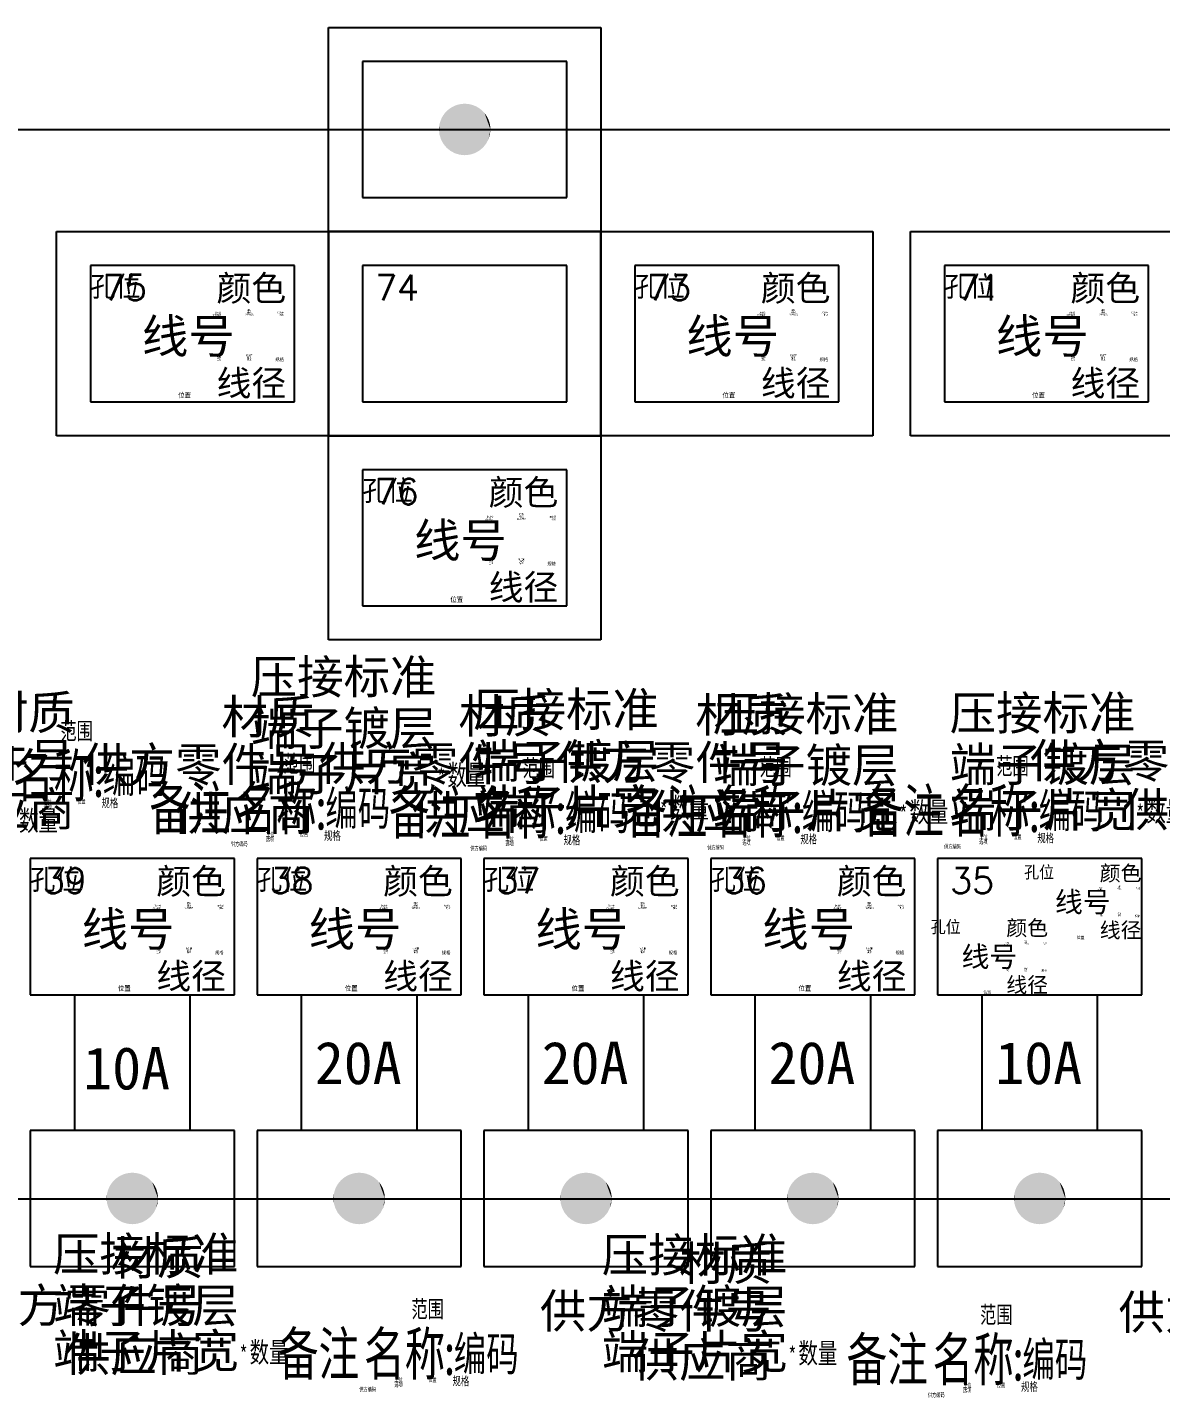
# Model space of a CAD drawing. Header units: millimetres. Extents: x -2653 to 6698, y -4403 to -42.
# Drawn here: x -2441.6 to -2375, y -569.5 to -489 of the extents above; entities that cross this region are included whole.
import ezdxf
from ezdxf.enums import TextEntityAlignment as Align

# ---------------------------------------------------------------- set-up
doc = ezdxf.new("R2010")
doc.units = ezdxf.units.MM
doc.header["$MEASUREMENT"] = 0
for name, color, linetype in [('文字', 3, 'Continuous'), ('轮廓线', 7, 'Continuous'), ('附件-供应商', 43, 'Continuous'), ('附件-名称', 53, 'Continuous'), ('附件-数量', 21, 'Continuous'), ('附件-编码', 52, 'Continuous')]:
    doc.layers.add(name, color=color, linetype=linetype)
for name, color, linetype, plot in [('附件-不打印', 2, 'Continuous', False), ('隐藏-剥皮长度', 2, 'Continuous', False), ('隐藏-加余量', 1, 'Continuous', False), ('隐藏-备注', 1, 'Continuous', False), ('隐藏-孔位', 1, 'Continuous', False), ('隐藏-对应端子', 2, 'Continuous', False), ('隐藏-规格', 1, 'Continuous', False), ('隐藏-辅助信息', 3, 'Continuous', False), ('隐藏-防水栓', 2, 'Continuous', False)]:
    doc.layers.add(name, color=color, linetype=linetype, plot=plot)
doc.styles.add('CL', font='', dxfattribs={"height": 2})
doc.styles.get("Standard").update_dxf_attribs({"font": 'txt', "bigfont": 'gbcbig.shx'})
doc.styles.add('灯泡', font='', dxfattribs={"width": 0.7})
doc.styles.get('CL').set_extended_font_data('SimSun')
doc.styles.get('灯泡').set_extended_font_data('NSimSun')

msp = doc.modelspace()

# ---------------------------------------------------------------- linework, layer by layer
at = {"lineweight": -3}
for p, q in [((-2423.868, -488.998), (-2407.868, -488.998)), ((-2423.868, -500.998), (-2423.868, -488.998)), ((-2407.868, -488.998), (-2407.868, -500.998)), ((-2409.868, -490.998), (-2421.868, -490.998)), ((-2421.868, -490.998), (-2421.868, -498.998)), ((-2409.868, -498.998), (-2409.868, -490.998)), ((-2543.887, -494.998), (-2332.777, -494.998)), ((-2421.868, -498.998), (-2409.868, -498.998)), ((-2439.868, -500.998), (-2423.868, -500.998)), ((-2439.868, -512.998), (-2439.868, -500.998)), ((-2423.868, -500.998), (-2423.868, -512.998)), ((-2423.868, -500.998), (-2407.868, -500.998)), ((-2423.868, -512.998), (-2423.868, -500.998)), ((-2407.868, -500.998), (-2423.868, -500.998)), ((-2407.868, -500.998), (-2391.868, -500.998)), ((-2407.868, -512.998), (-2407.868, -500.998)), ((-2407.868, -500.998), (-2407.868, -512.998)), ((-2391.868, -500.998), (-2391.868, -512.998)), ((-2389.664, -500.998), (-2373.664, -500.998)), ((-2389.664, -512.998), (-2389.664, -500.998)), ((-2425.868, -502.998), (-2437.868, -502.998)), ((-2437.868, -502.998), (-2437.868, -510.998)), ((-2425.868, -510.998), (-2425.868, -502.998)), ((-2409.868, -502.998), (-2421.868, -502.998)), ((-2421.868, -502.998), (-2421.868, -510.998)), ((-2409.868, -510.998), (-2409.868, -502.998)), ((-2393.868, -502.998), (-2405.868, -502.998)), ((-2405.868, -502.998), (-2405.868, -510.998)), ((-2393.868, -510.998), (-2393.868, -502.998)), ((-2375.664, -502.998), (-2387.664, -502.998)), ((-2387.664, -502.998), (-2387.664, -510.998)), ((-2375.664, -510.998), (-2375.664, -502.998)), ((-2437.868, -510.998), (-2425.868, -510.998)), ((-2421.868, -510.998), (-2409.868, -510.998)), ((-2405.868, -510.998), (-2393.868, -510.998)), ((-2387.664, -510.998), (-2375.664, -510.998)), ((-2423.868, -512.998), (-2439.868, -512.998)), ((-2407.868, -512.998), (-2423.868, -512.998)), ((-2423.868, -512.998), (-2407.868, -512.998)), ((-2423.868, -524.998), (-2423.868, -512.998)), ((-2391.868, -512.998), (-2407.868, -512.998)), ((-2407.868, -512.998), (-2407.868, -524.998)), ((-2373.664, -512.998), (-2389.664, -512.998)), ((-2409.868, -514.998), (-2421.868, -514.998)), ((-2421.868, -514.998), (-2421.868, -522.998)), ((-2409.868, -522.998), (-2409.868, -514.998)), ((-2421.868, -522.998), (-2409.868, -522.998)), ((-2407.868, -524.998), (-2423.868, -524.998)), ((-2429.409, -537.859), (-2441.409, -537.859)), ((-2441.409, -537.859), (-2441.409, -545.859)), ((-2429.409, -545.859), (-2429.409, -537.859)), ((-2416.073, -537.859), (-2428.073, -537.859)), ((-2428.073, -537.859), (-2428.073, -545.859)), ((-2416.073, -545.859), (-2416.073, -537.859)), ((-2402.738, -537.859), (-2414.738, -537.859)), ((-2414.738, -537.859), (-2414.738, -545.859)), ((-2402.738, -545.859), (-2402.738, -537.859)), ((-2389.402, -537.859), (-2401.402, -537.859)), ((-2401.402, -537.859), (-2401.402, -545.859)), ((-2389.402, -545.859), (-2389.402, -537.859)), ((-2376.066, -537.859), (-2388.066, -537.859)), ((-2388.066, -537.859), (-2388.066, -545.859)), ((-2376.066, -545.859), (-2376.066, -537.859)), ((-2441.409, -545.859), (-2429.409, -545.859)), ((-2438.796, -553.835), (-2438.796, -545.859)), ((-2438.796, -545.859), (-2432.023, -545.859)), ((-2432.023, -545.859), (-2432.023, -553.835)), ((-2428.073, -545.859), (-2416.073, -545.859)), ((-2425.46, -553.835), (-2425.46, -545.859)), ((-2425.46, -545.859), (-2418.687, -545.859)), ((-2418.687, -545.859), (-2418.687, -553.835)), ((-2414.738, -545.859), (-2402.738, -545.859)), ((-2412.124, -553.835), (-2412.124, -545.859)), ((-2412.124, -545.859), (-2405.351, -545.859)), ((-2405.351, -545.859), (-2405.351, -553.835)), ((-2401.402, -545.859), (-2389.402, -545.859)), ((-2398.788, -553.835), (-2398.788, -545.859)), ((-2398.788, -545.859), (-2392.016, -545.859)), ((-2392.016, -545.859), (-2392.016, -553.835)), ((-2388.066, -545.859), (-2376.066, -545.859)), ((-2385.452, -553.835), (-2385.452, -545.859)), ((-2385.452, -545.859), (-2378.68, -545.859)), ((-2378.68, -545.859), (-2378.68, -553.835)), ((-2429.409, -553.835), (-2441.409, -553.835)), ((-2441.409, -553.835), (-2441.409, -561.835)), ((-2432.023, -553.835), (-2438.796, -553.835)), ((-2429.409, -561.835), (-2429.409, -553.835)), ((-2416.073, -553.835), (-2428.073, -553.835)), ((-2428.073, -553.835), (-2428.073, -561.835)), ((-2418.687, -553.835), (-2425.46, -553.835)), ((-2416.073, -561.835), (-2416.073, -553.835)), ((-2402.738, -553.835), (-2414.738, -553.835)), ((-2414.738, -553.835), (-2414.738, -561.835)), ((-2405.351, -553.835), (-2412.124, -553.835)), ((-2402.738, -561.835), (-2402.738, -553.835)), ((-2389.402, -553.835), (-2401.402, -553.835)), ((-2401.402, -553.835), (-2401.402, -561.835)), ((-2392.016, -553.835), (-2398.788, -553.835)), ((-2389.402, -561.835), (-2389.402, -553.835)), ((-2376.066, -553.835), (-2388.066, -553.835)), ((-2388.066, -553.835), (-2388.066, -561.835)), ((-2378.68, -553.835), (-2385.452, -553.835)), ((-2376.066, -561.835), (-2376.066, -553.835)), ((-2501.123, -557.85), (-2328.723, -557.85)), ((-2441.409, -561.835), (-2429.409, -561.835)), ((-2428.073, -561.835), (-2416.073, -561.835)), ((-2414.738, -561.835), (-2402.738, -561.835)), ((-2401.402, -561.835), (-2389.402, -561.835)), ((-2388.066, -561.835), (-2376.066, -561.835))]:
    msp.add_line(p, q, dxfattribs=at)
for points in [[(-2416.447, -496.395), (-2416.581, -493.665), (-2416.708, -493.741)], [(-2416.163, -496.481), (-2416.447, -493.601), (-2416.447, -496.395), (-2416.581, -493.665)], [(-2416.163, -493.515), (-2416.307, -493.551), (-2416.163, -496.481), (-2416.447, -493.601)], [(-2415.868, -496.51), (-2415.868, -493.486), (-2416.163, -493.515), (-2416.016, -493.493)], [(-2415.868, -496.51), (-2416.163, -493.515), (-2416.163, -496.481)], [(-2415.868, -496.51), (-2415.573, -496.481), (-2415.868, -493.486), (-2415.868, -494.998)], [(-2414.356, -494.998), (-2415.72, -493.493), (-2415.868, -494.998), (-2415.868, -493.486)], [(-2414.356, -494.998), (-2415.429, -493.551), (-2415.72, -493.493), (-2415.573, -493.515)], [(-2414.356, -494.998), (-2415.155, -493.665), (-2415.429, -493.551), (-2415.29, -493.601)], [(-2414.356, -494.998), (-2414.909, -493.829), (-2415.155, -493.665), (-2415.028, -493.741)], [(-2417.265, -495.577), (-2417.125, -495.838), (-2417.315, -494.559), (-2417.265, -494.419)], [(-2417.125, -495.838), (-2417.202, -494.285), (-2417.265, -494.419)], [(-2416.937, -496.067), (-2417.125, -494.158), (-2417.125, -495.838), (-2417.202, -494.285)], [(-2416.937, -493.929), (-2417.037, -494.039), (-2416.937, -496.067), (-2417.125, -494.158)], [(-2416.708, -496.255), (-2416.827, -493.829), (-2416.937, -496.067), (-2416.937, -493.929)], [(-2416.708, -496.255), (-2416.447, -496.395), (-2416.827, -493.829), (-2416.708, -493.741)], [(-2414.356, -494.998), (-2414.699, -494.039), (-2414.909, -493.829), (-2414.799, -493.929)], [(-2414.356, -494.998), (-2414.534, -494.285), (-2414.699, -494.039), (-2414.611, -494.158)], [(-2414.356, -494.998), (-2414.421, -494.559), (-2414.534, -494.285), (-2414.471, -494.419)], [(-2417.373, -494.85), (-2417.38, -494.998), (-2417.351, -494.703), (-2417.351, -495.293)], [(-2417.265, -495.577), (-2417.315, -494.559), (-2417.351, -495.293), (-2417.351, -494.703)], [(-2414.356, -494.998), (-2415.868, -494.998), (-2415.29, -496.395), (-2415.573, -496.481)], [(-2414.356, -494.998), (-2415.29, -496.395), (-2414.799, -496.067), (-2415.028, -496.255)], [(-2414.356, -494.998), (-2414.799, -496.067), (-2414.471, -495.577), (-2414.611, -495.838)], [(-2414.356, -494.998), (-2414.471, -495.577), (-2414.385, -495.293)], [(-2414.356, -494.998), (-2414.363, -494.85), (-2414.421, -494.559), (-2414.385, -494.703)], [(-2435.988, -559.232), (-2436.122, -556.502), (-2436.249, -556.578)], [(-2435.704, -559.318), (-2435.988, -556.438), (-2435.988, -559.232), (-2436.122, -556.502)], [(-2435.704, -556.352), (-2435.848, -556.388), (-2435.704, -559.318), (-2435.988, -556.438)], [(-2435.409, -559.347), (-2435.409, -556.323), (-2435.704, -556.352), (-2435.557, -556.33)], [(-2435.409, -559.347), (-2435.704, -556.352), (-2435.704, -559.318)], [(-2435.409, -559.347), (-2435.114, -559.318), (-2435.409, -556.323), (-2435.409, -557.835)], [(-2433.897, -557.835), (-2435.261, -556.33), (-2435.409, -557.835), (-2435.409, -556.323)], [(-2433.897, -557.835), (-2434.97, -556.388), (-2435.261, -556.33), (-2435.114, -556.352)], [(-2433.897, -557.835), (-2434.696, -556.502), (-2434.97, -556.388), (-2434.831, -556.438)], [(-2433.897, -557.835), (-2434.45, -556.666), (-2434.696, -556.502), (-2434.569, -556.578)], [(-2422.652, -559.232), (-2422.786, -556.502), (-2422.913, -556.578)], [(-2422.368, -559.318), (-2422.652, -556.438), (-2422.652, -559.232), (-2422.786, -556.502)], [(-2422.368, -556.352), (-2422.512, -556.388), (-2422.368, -559.318), (-2422.652, -556.438)], [(-2422.073, -559.347), (-2422.073, -556.323), (-2422.368, -556.352), (-2422.222, -556.33)], [(-2422.073, -559.347), (-2422.368, -556.352), (-2422.368, -559.318)], [(-2422.073, -559.347), (-2421.778, -559.318), (-2422.073, -556.323), (-2422.073, -557.835)], [(-2420.561, -557.835), (-2421.925, -556.33), (-2422.073, -557.835), (-2422.073, -556.323)], [(-2420.561, -557.835), (-2421.634, -556.388), (-2421.925, -556.33), (-2421.778, -556.352)], [(-2420.561, -557.835), (-2421.361, -556.502), (-2421.634, -556.388), (-2421.495, -556.438)], [(-2420.561, -557.835), (-2421.114, -556.666), (-2421.361, -556.502), (-2421.233, -556.578)], [(-2409.316, -559.232), (-2409.45, -556.502), (-2409.578, -556.578)], [(-2409.033, -559.318), (-2409.316, -556.438), (-2409.316, -559.232), (-2409.45, -556.502)], [(-2409.033, -556.352), (-2409.176, -556.388), (-2409.033, -559.318), (-2409.316, -556.438)], [(-2408.738, -559.347), (-2408.738, -556.323), (-2409.033, -556.352), (-2408.886, -556.33)], [(-2408.738, -559.347), (-2409.033, -556.352), (-2409.033, -559.318)], [(-2408.738, -559.347), (-2408.442, -559.318), (-2408.738, -556.323), (-2408.738, -557.835)], [(-2407.225, -557.835), (-2408.589, -556.33), (-2408.738, -557.835), (-2408.738, -556.323)], [(-2407.225, -557.835), (-2408.299, -556.388), (-2408.589, -556.33), (-2408.442, -556.352)], [(-2407.225, -557.835), (-2408.025, -556.502), (-2408.299, -556.388), (-2408.159, -556.438)], [(-2407.225, -557.835), (-2407.778, -556.666), (-2408.025, -556.502), (-2407.897, -556.578)], [(-2395.981, -559.232), (-2396.115, -556.502), (-2396.242, -556.578)], [(-2395.697, -559.318), (-2395.981, -556.438), (-2395.981, -559.232), (-2396.115, -556.502)], [(-2395.697, -556.352), (-2395.841, -556.388), (-2395.697, -559.318), (-2395.981, -556.438)], [(-2395.402, -559.347), (-2395.402, -556.323), (-2395.697, -556.352), (-2395.55, -556.33)], [(-2395.402, -559.347), (-2395.697, -556.352), (-2395.697, -559.318)], [(-2395.402, -559.347), (-2395.107, -559.318), (-2395.402, -556.323), (-2395.402, -557.835)], [(-2393.889, -557.835), (-2395.254, -556.33), (-2395.402, -557.835), (-2395.402, -556.323)], [(-2393.889, -557.835), (-2394.963, -556.388), (-2395.254, -556.33), (-2395.107, -556.352)], [(-2393.889, -557.835), (-2394.689, -556.502), (-2394.963, -556.388), (-2394.823, -556.438)], [(-2393.889, -557.835), (-2394.443, -556.666), (-2394.689, -556.502), (-2394.562, -556.578)], [(-2382.645, -559.232), (-2382.779, -556.502), (-2382.906, -556.578)], [(-2382.361, -559.318), (-2382.645, -556.438), (-2382.645, -559.232), (-2382.779, -556.502)], [(-2382.361, -556.352), (-2382.505, -556.388), (-2382.361, -559.318), (-2382.645, -556.438)], [(-2382.066, -559.347), (-2382.066, -556.323), (-2382.361, -556.352), (-2382.214, -556.33)], [(-2382.066, -559.347), (-2382.361, -556.352), (-2382.361, -559.318)], [(-2382.066, -559.347), (-2381.771, -559.318), (-2382.066, -556.323), (-2382.066, -557.835)], [(-2380.554, -557.835), (-2381.918, -556.33), (-2382.066, -557.835), (-2382.066, -556.323)], [(-2380.554, -557.835), (-2381.627, -556.388), (-2381.918, -556.33), (-2381.771, -556.352)], [(-2380.554, -557.835), (-2381.353, -556.502), (-2381.627, -556.388), (-2381.487, -556.438)], [(-2380.554, -557.835), (-2381.107, -556.666), (-2381.353, -556.502), (-2381.226, -556.578)], [(-2436.806, -558.414), (-2436.666, -558.675), (-2436.856, -557.396), (-2436.806, -557.256)], [(-2436.666, -558.675), (-2436.743, -557.122), (-2436.806, -557.256)], [(-2436.478, -558.904), (-2436.666, -556.995), (-2436.666, -558.675), (-2436.743, -557.122)], [(-2436.478, -556.766), (-2436.578, -556.876), (-2436.478, -558.904), (-2436.666, -556.995)], [(-2436.249, -559.092), (-2436.368, -556.666), (-2436.478, -558.904), (-2436.478, -556.766)], [(-2436.249, -559.092), (-2435.988, -559.232), (-2436.368, -556.666), (-2436.249, -556.578)], [(-2433.897, -557.835), (-2434.24, -556.876), (-2434.45, -556.666), (-2434.34, -556.766)], [(-2433.897, -557.835), (-2434.075, -557.122), (-2434.24, -556.876), (-2434.152, -556.995)], [(-2433.897, -557.835), (-2433.962, -557.396), (-2434.075, -557.122), (-2434.012, -557.256)], [(-2423.47, -558.414), (-2423.331, -558.675), (-2423.521, -557.396), (-2423.47, -557.256)], [(-2423.331, -558.675), (-2423.407, -557.122), (-2423.47, -557.256)], [(-2423.143, -558.904), (-2423.331, -556.995), (-2423.331, -558.675), (-2423.407, -557.122)], [(-2423.143, -556.766), (-2423.242, -556.876), (-2423.143, -558.904), (-2423.331, -556.995)], [(-2422.913, -559.092), (-2423.033, -556.666), (-2423.143, -558.904), (-2423.143, -556.766)], [(-2422.913, -559.092), (-2422.652, -559.232), (-2423.033, -556.666), (-2422.913, -556.578)], [(-2420.561, -557.835), (-2420.905, -556.876), (-2421.114, -556.666), (-2421.004, -556.766)], [(-2420.561, -557.835), (-2420.74, -557.122), (-2420.905, -556.876), (-2420.816, -556.995)], [(-2420.561, -557.835), (-2420.626, -557.396), (-2420.74, -557.122), (-2420.676, -557.256)], [(-2410.134, -558.414), (-2409.995, -558.675), (-2410.185, -557.396), (-2410.134, -557.256)], [(-2409.995, -558.675), (-2410.071, -557.122), (-2410.134, -557.256)], [(-2409.807, -558.904), (-2409.995, -556.995), (-2409.995, -558.675), (-2410.071, -557.122)], [(-2409.807, -556.766), (-2409.906, -556.876), (-2409.807, -558.904), (-2409.995, -556.995)], [(-2409.578, -559.092), (-2409.697, -556.666), (-2409.807, -558.904), (-2409.807, -556.766)], [(-2409.578, -559.092), (-2409.316, -559.232), (-2409.697, -556.666), (-2409.578, -556.578)], [(-2407.225, -557.835), (-2407.569, -556.876), (-2407.778, -556.666), (-2407.668, -556.766)], [(-2407.225, -557.835), (-2407.404, -557.122), (-2407.569, -556.876), (-2407.48, -556.995)], [(-2407.225, -557.835), (-2407.291, -557.396), (-2407.404, -557.122), (-2407.341, -557.256)], [(-2396.799, -558.414), (-2396.659, -558.675), (-2396.849, -557.396), (-2396.799, -557.256)], [(-2396.659, -558.675), (-2396.735, -557.122), (-2396.799, -557.256)], [(-2396.471, -558.904), (-2396.659, -556.995), (-2396.659, -558.675), (-2396.735, -557.122)], [(-2396.471, -556.766), (-2396.571, -556.876), (-2396.471, -558.904), (-2396.659, -556.995)], [(-2396.242, -559.092), (-2396.361, -556.666), (-2396.471, -558.904), (-2396.471, -556.766)], [(-2396.242, -559.092), (-2395.981, -559.232), (-2396.361, -556.666), (-2396.242, -556.578)], [(-2393.889, -557.835), (-2394.233, -556.876), (-2394.443, -556.666), (-2394.332, -556.766)], [(-2393.889, -557.835), (-2394.068, -557.122), (-2394.233, -556.876), (-2394.144, -556.995)], [(-2393.889, -557.835), (-2393.955, -557.396), (-2394.068, -557.122), (-2394.005, -557.256)], [(-2383.463, -558.414), (-2383.323, -558.675), (-2383.513, -557.396), (-2383.463, -557.256)], [(-2383.323, -558.675), (-2383.4, -557.122), (-2383.463, -557.256)], [(-2383.135, -558.904), (-2383.323, -556.995), (-2383.323, -558.675), (-2383.4, -557.122)], [(-2383.135, -556.766), (-2383.235, -556.876), (-2383.135, -558.904), (-2383.323, -556.995)], [(-2382.906, -559.092), (-2383.025, -556.666), (-2383.135, -558.904), (-2383.135, -556.766)], [(-2382.906, -559.092), (-2382.645, -559.232), (-2383.025, -556.666), (-2382.906, -556.578)], [(-2380.554, -557.835), (-2380.897, -556.876), (-2381.107, -556.666), (-2380.997, -556.766)], [(-2380.554, -557.835), (-2380.732, -557.122), (-2380.897, -556.876), (-2380.809, -556.995)], [(-2380.554, -557.835), (-2380.619, -557.396), (-2380.732, -557.122), (-2380.669, -557.256)], [(-2436.914, -557.687), (-2436.921, -557.835), (-2436.892, -557.54), (-2436.892, -558.13)], [(-2436.806, -558.414), (-2436.856, -557.396), (-2436.892, -558.13), (-2436.892, -557.54)], [(-2433.897, -557.835), (-2435.409, -557.835), (-2434.831, -559.232), (-2435.114, -559.318)], [(-2433.897, -557.835), (-2434.831, -559.232), (-2434.34, -558.904), (-2434.569, -559.092)], [(-2433.897, -557.835), (-2434.34, -558.904), (-2434.012, -558.414), (-2434.152, -558.675)], [(-2433.897, -557.835), (-2434.012, -558.414), (-2433.926, -558.13)], [(-2433.897, -557.835), (-2433.904, -557.687), (-2433.962, -557.396), (-2433.926, -557.54)], [(-2423.578, -557.687), (-2423.586, -557.835), (-2423.556, -557.54), (-2423.556, -558.13)], [(-2423.47, -558.414), (-2423.521, -557.396), (-2423.556, -558.13), (-2423.556, -557.54)], [(-2420.561, -557.835), (-2422.073, -557.835), (-2421.495, -559.232), (-2421.778, -559.318)], [(-2420.561, -557.835), (-2421.495, -559.232), (-2421.004, -558.904), (-2421.233, -559.092)], [(-2420.561, -557.835), (-2421.004, -558.904), (-2420.676, -558.414), (-2420.816, -558.675)], [(-2420.561, -557.835), (-2420.676, -558.414), (-2420.59, -558.13)], [(-2420.561, -557.835), (-2420.568, -557.687), (-2420.626, -557.396), (-2420.59, -557.54)], [(-2410.242, -557.687), (-2410.25, -557.835), (-2410.221, -557.54), (-2410.221, -558.13)], [(-2410.134, -558.414), (-2410.185, -557.396), (-2410.221, -558.13), (-2410.221, -557.54)], [(-2407.225, -557.835), (-2408.738, -557.835), (-2408.159, -559.232), (-2408.442, -559.318)], [(-2407.225, -557.835), (-2408.159, -559.232), (-2407.668, -558.904), (-2407.897, -559.092)], [(-2407.225, -557.835), (-2407.668, -558.904), (-2407.341, -558.414), (-2407.48, -558.675)], [(-2407.225, -557.835), (-2407.341, -558.414), (-2407.254, -558.13)], [(-2407.225, -557.835), (-2407.233, -557.687), (-2407.291, -557.396), (-2407.254, -557.54)], [(-2396.907, -557.687), (-2396.914, -557.835), (-2396.885, -557.54), (-2396.885, -558.13)], [(-2396.799, -558.414), (-2396.849, -557.396), (-2396.885, -558.13), (-2396.885, -557.54)], [(-2393.889, -557.835), (-2395.402, -557.835), (-2394.823, -559.232), (-2395.107, -559.318)], [(-2393.889, -557.835), (-2394.823, -559.232), (-2394.332, -558.904), (-2394.562, -559.092)], [(-2393.889, -557.835), (-2394.332, -558.904), (-2394.005, -558.414), (-2394.144, -558.675)], [(-2393.889, -557.835), (-2394.005, -558.414), (-2393.919, -558.13)], [(-2393.889, -557.835), (-2393.897, -557.687), (-2393.955, -557.396), (-2393.919, -557.54)], [(-2383.571, -557.687), (-2383.578, -557.835), (-2383.549, -557.54), (-2383.549, -558.13)], [(-2383.463, -558.414), (-2383.513, -557.396), (-2383.549, -558.13), (-2383.549, -557.54)], [(-2380.554, -557.835), (-2382.066, -557.835), (-2381.487, -559.232), (-2381.771, -559.318)], [(-2380.554, -557.835), (-2381.487, -559.232), (-2380.997, -558.904), (-2381.226, -559.092)], [(-2380.554, -557.835), (-2380.997, -558.904), (-2380.669, -558.414), (-2380.809, -558.675)], [(-2380.554, -557.835), (-2380.669, -558.414), (-2380.583, -558.13)], [(-2380.554, -557.835), (-2380.561, -557.687), (-2380.619, -557.396), (-2380.583, -557.54)]]:
    msp.add_solid(points, dxfattribs=at)

# ---------------------------------------------------------------- texts
at = {"lineweight": 0}
for s, p in [('75', (-2437.135, -505.043)), ('74', (-2421.135, -505.043)), ('73', (-2405.135, -505.043)), ('71', (-2386.931, -505.043)), ('76', (-2421.135, -517.043)), ('39', (-2440.668, -539.904)), ('38', (-2427.332, -539.904)), ('37', (-2413.997, -539.904)), ('36', (-2400.661, -539.904)), ('35', (-2387.325, -539.904))]:
    msp.add_text(s, height=1.5, dxfattribs=at).set_placement(p)
at = {"style": '灯泡'}
for s, p in [('10A', (-2438.294, -551.428)), ('20A', (-2424.679, -551.115)), ('20A', (-2411.343, -551.115)), ('20A', (-2398.007, -551.115)), ('10A', (-2384.671, -551.115))]:
    msp.add_text(s, height=2.5, dxfattribs=at).set_placement(p)
at = {"layer": '文字', "style": '灯泡', "width": 0.7}
for p in [(-2437.399, -532.98), (-2424.316, -534.901), (-2410.236, -535.157), (-2396.309, -535.106), (-2382.381, -535.046), (-2416.763, -566.96), (-2383.335, -567.29)]:
    msp.add_text(':', height=2.5, dxfattribs=at).set_placement(p, align=Align.MIDDLE_CENTER)
at = {"layer": '文字', "color": 3, "style": 'CL', "flags": 1}
for tag, p in [('压接标准', (-2417.535, -527.169)), ('材质', (-2438.791, -529.265)), ('材质', (-2424.711, -529.52)), ('材质', (-2410.784, -529.469)), ('压接标准', (-2404.452, -529.09)), ('材质', (-2396.856, -529.409)), ('压接标准', (-2390.372, -529.346)), ('压接标准', (-2376.444, -529.295)), ('端子镀层', (-2417.535, -530.191)), ('供方零件号', (-2438.791, -532.062)), ('供方零件号', (-2424.711, -532.317)), ('端子片宽', (-2417.535, -532.863)), ('供方零件号', (-2410.784, -532.266)), ('端子镀层', (-2404.452, -532.112)), ('供方零件号', (-2396.856, -532.207)), ('端子镀层', (-2390.372, -532.368)), ('端子镀层', (-2376.444, -532.317)), ('供方零件号', (-2368.998, -532.102)), ('端子片宽', (-2404.452, -534.784)), ('端子片宽', (-2390.372, -535.04)), ('端子片宽', (-2376.444, -534.989)), ('压接标准', (-2429.16, -561.097)), ('材质', (-2431.238, -561.324)), ('压接标准', (-2396.899, -561.15)), ('材质', (-2397.81, -561.653)), ('供方零件号', (-2431.238, -564.121)), ('端子镀层', (-2429.16, -564.118)), ('端子镀层', (-2396.899, -564.171)), ('供方零件号', (-2397.81, -564.45)), ('供方零件号', (-2363.793, -564.523)), ('端子片宽', (-2429.16, -566.79)), ('端子片宽', (-2396.899, -566.843))]:
    msp.add_attdef(tag, text='', height=2, dxfattribs=at).set_placement(p, align=Align.MIDDLE_RIGHT)
at = {"layer": '轮廓线', "color": 7, "style": 'CL', "flags": 4}
for tag, text, height, p in [('颜色', 'NC', 1.5, (-2426.365, -504.325)), ('颜色', 'NC', 1.5, (-2394.365, -504.325)), ('颜色', 'NC', 1.5, (-2376.16, -504.325)), ('线径', '0.5', 1.5, (-2426.365, -509.904)), ('线径', '0.5', 1.5, (-2394.365, -509.904)), ('线径', '0.5', 1.5, (-2376.16, -509.904)), ('颜色', 'NC', 1.5, (-2410.365, -516.325)), ('线径', '0.5', 1.5, (-2410.365, -521.904)), ('颜色', 'NC', 1.5, (-2429.906, -539.186)), ('颜色', 'NC', 1.5, (-2416.57, -539.186)), ('颜色', 'NC', 1.5, (-2403.234, -539.186)), ('颜色', 'NC', 1.5, (-2389.898, -539.186)), ('颜色', 'NC', 0.9, (-2376.08, -538.713)), ('颜色', 'NC', 0.9, (-2381.572, -541.93)), ('线径', '0.5', 0.9, (-2376.08, -542.061)), ('线径', '0.5', 1.5, (-2429.906, -544.765)), ('线径', '0.5', 1.5, (-2416.57, -544.765)), ('线径', '0.5', 1.5, (-2403.234, -544.765)), ('线径', '0.5', 1.5, (-2389.898, -544.765)), ('线径', '0.5', 0.9, (-2381.572, -545.277))]:
    msp.add_attdef(tag, text=text, height=height, dxfattribs=at).set_placement(p, align=Align.MIDDLE_RIGHT)
for height, p in [(2, (-2432.117, -507.145)), (2, (-2400.117, -507.145)), (2, (-2381.912, -507.145)), (2, (-2416.117, -519.145)), (1.2, (-2379.531, -540.405)), (2, (-2435.658, -542.006)), (2, (-2422.322, -542.006)), (2, (-2408.986, -542.006)), (2, (-2395.65, -542.006)), (1.2, (-2385.023, -543.622))]:
    msp.add_attdef('线号', text='300', height=height, dxfattribs=at).set_placement(p, align=Align.MIDDLE_CENTER)
at = {"layer": '附件-不打印', "color": 3, "style": 'CL', "width": 0.7}
for tag, height, flags, p in [('范围', 1, 1, (-2438.684, -530.355)), ('范围', 1, 1, (-2425.601, -532.277)), ('范围', 1, 1, (-2411.521, -532.532)), ('范围', 1, 1, (-2397.594, -532.481)), ('范围', 1, 1, (-2383.666, -532.421)), ('工位', 0.25, 5, (-2440.391, -534.511)), ('位置', 0.25, 9, (-2438.403, -534.512)), ('工位', 0.25, 5, (-2427.308, -536.432)), ('位置', 0.25, 9, (-2425.32, -536.433)), ('供方编码', 0.25, 5, (-2429.128, -536.997)), ('供方编码', 0.25, 5, (-2415.047, -537.253)), ('工位', 0.25, 5, (-2413.227, -536.688)), ('位置', 0.25, 9, (-2411.239, -536.689)), ('供方编码', 0.25, 5, (-2401.12, -537.202)), ('工位', 0.25, 5, (-2399.3, -536.637)), ('位置', 0.25, 9, (-2397.312, -536.638)), ('供方编码', 0.25, 5, (-2387.192, -537.142)), ('工位', 0.25, 5, (-2385.373, -536.577)), ('位置', 0.25, 9, (-2383.384, -536.578)), ('范围', 1, 1, (-2418.048, -564.336)), ('范围', 1, 1, (-2384.62, -564.665)), ('工位', 0.25, 5, (-2419.755, -568.491)), ('位置', 0.25, 9, (-2417.767, -568.492)), ('供方编码', 0.25, 5, (-2421.574, -569.056)), ('供方编码', 0.25, 5, (-2388.146, -569.386)), ('工位', 0.25, 5, (-2386.327, -568.821)), ('位置', 0.25, 9, (-2384.339, -568.822))]:
    msp.add_attdef(tag, text='', height=height, dxfattribs=dict(at, flags=flags)).set_placement(p, align=Align.MIDDLE_CENTER)
at = {"layer": '附件-不打印', "color": 1, "style": 'CL', "width": 0.7, "flags": 8}
for p in [(-2429.627, -536.152), (-2415.546, -536.408), (-2401.619, -536.357), (-2387.691, -536.297), (-2422.073, -568.211), (-2388.646, -568.541)]:
    msp.add_attdef('备注', text='', height=2.5, dxfattribs=at).set_placement(p, align=Align.RIGHT)
at = {"layer": '附件-不打印', "color": 1, "style": 'CL', "width": 0.7, "flags": 13}
for p in [(-2440.64, -534.924), (-2427.557, -536.845), (-2413.477, -537.101), (-2399.55, -537.05), (-2385.622, -536.99), (-2420.004, -568.904), (-2386.576, -569.234)]:
    msp.add_attdef('选项', p, 'ALL', height=0.25, dxfattribs=at)
at = {"layer": '附件-不打印', "color": 3, "style": 'CL', "width": 0.7, "flags": 9}
for p in [(-2437.221, -534.837), (-2424.138, -536.759), (-2396.13, -536.963), (-2382.202, -536.903), (-2410.057, -537.014), (-2416.585, -568.818), (-2383.157, -569.147)]:
    msp.add_attdef('规格', p, '——', height=0.5, dxfattribs=at)
at = {"layer": '附件-供应商', "color": 3, "style": 'CL', "flags": 1}
for p in [(-2438.791, -534.939), (-2424.711, -535.194), (-2410.784, -535.143), (-2396.856, -535.084), (-2368.998, -534.979), (-2431.238, -566.998), (-2397.81, -567.327)]:
    msp.add_attdef('供应商', text='', height=2, dxfattribs=at).set_placement(p, align=Align.MIDDLE_RIGHT)
at = {"layer": '附件-名称', "color": 3, "style": 'CL', "width": 0.7, "flags": 8}
for p in [(-2437.649, -532.98), (-2424.566, -534.901), (-2410.486, -535.157), (-2396.559, -535.106), (-2382.631, -535.046), (-2417.013, -566.96), (-2383.585, -567.29)]:
    msp.add_attdef('名称', text='端子', height=2.5, dxfattribs=at).set_placement(p, align=Align.MIDDLE_RIGHT)
at = {"layer": '附件-数量', "color": 2, "style": 'CL', "width": 0.7, "flags": 13}
for p in [(-2416.89, -532.944), (-2403.807, -534.866), (-2389.726, -535.121), (-2375.799, -535.07), (-2442.07, -535.625), (-2428.515, -566.872), (-2396.253, -566.925)]:
    msp.add_attdef('数量', text='1', height=1.2, dxfattribs=at).set_placement(p, align=Align.MIDDLE_LEFT)
at = {"layer": '附件-数量', "color": 2, "style": 'CL', "width": 0.7, "flags": 7}
for p in [(-2417.243, -533.07), (-2404.16, -534.992), (-2390.079, -535.248), (-2376.152, -535.196), (-2428.868, -566.998), (-2396.606, -567.051)]:
    msp.add_attdef('*', text='*', height=1, dxfattribs=at).set_placement(p, align=Align.MIDDLE_CENTER)
at = {"layer": '附件-编码', "color": 2, "style": 'CL', "width": 0.7}
for p in [(-2437.149, -532.98), (-2424.066, -534.901), (-2409.986, -535.157), (-2396.059, -535.106), (-2382.131, -535.046), (-2416.513, -566.96), (-2383.085, -567.29)]:
    msp.add_attdef('编码', text='', height=2, dxfattribs=at).set_placement(p, align=Align.MIDDLE_LEFT)
at = {"layer": '隐藏-剥皮长度', "color": 2, "style": 'CL', "width": 0.9, "flags": 4}
for height, p in [(0.1, (-2426.502, -505.907)), (0.1, (-2394.502, -505.907)), (0.1, (-2376.297, -505.907)), (0.1, (-2410.502, -517.907)), (0.06, (-2376.162, -539.662)), (0.1, (-2430.043, -540.768)), (0.1, (-2416.707, -540.768)), (0.1, (-2403.371, -540.768)), (0.1, (-2390.035, -540.768)), (0.06, (-2381.654, -542.879))]:
    msp.add_attdef('剥皮', text='', height=height, dxfattribs=at).set_placement(p, align=Align.MIDDLE_RIGHT)
at = {"layer": '隐藏-加余量', "color": 1, "style": 'CL', "width": 0.9, "flags": 4}
for height, p in [(0.1, (-2426.502, -505.767)), (0.1, (-2394.502, -505.767)), (0.1, (-2376.297, -505.767)), (0.1, (-2410.502, -517.767)), (0.06, (-2376.162, -539.578)), (0.1, (-2430.043, -540.628)), (0.1, (-2416.707, -540.628)), (0.1, (-2403.371, -540.628)), (0.1, (-2390.035, -540.628)), (0.06, (-2381.654, -542.795))]:
    msp.add_attdef('加余量', text='', height=height, dxfattribs=at).set_placement(p, align=Align.MIDDLE_RIGHT)
at = {"layer": '隐藏-备注', "color": 1, "style": 'CL', "width": 0.9, "flags": 5}
for height, p in [(0.1, (-2428.54, -508.509)), (0.1, (-2396.54, -508.509)), (0.1, (-2378.335, -508.509)), (0.1, (-2412.54, -520.509)), (0.06, (-2377.385, -541.223)), (0.1, (-2432.081, -543.37)), (0.1, (-2418.745, -543.37)), (0.1, (-2405.409, -543.37)), (0.1, (-2392.073, -543.37)), (0.06, (-2382.877, -544.44))]:
    msp.add_attdef('备注', text='', height=height, dxfattribs=at).set_placement(p, align=Align.MIDDLE_CENTER)
at = {"layer": '隐藏-孔位', "color": 6, "style": 'CL', "width": 0.9, "flags": 4}
for height, p in [(1.2, (-2437.868, -504.222)), (1.2, (-2405.868, -504.222)), (1.2, (-2387.664, -504.222)), (1.2, (-2421.868, -516.222)), (1.2, (-2441.409, -539.083)), (1.2, (-2428.073, -539.083)), (1.2, (-2414.738, -539.083)), (1.2, (-2401.402, -539.083)), (0.72, (-2382.982, -538.651)), (0.72, (-2388.474, -541.868))]:
    msp.add_attdef('孔位', text='', height=height, dxfattribs=at).set_placement(p, align=Align.MIDDLE_LEFT)
at = {"layer": '隐藏-对应端子', "color": 2, "style": 'CL', "width": 0.9, "flags": 4}
for height, p in [(0.1, (-2430.188, -505.92)), (0.1, (-2398.188, -505.92)), (0.1, (-2379.984, -505.92)), (0.1, (-2414.188, -517.92)), (0.06, (-2378.374, -539.67)), (0.1, (-2433.729, -540.781)), (0.1, (-2420.393, -540.781)), (0.1, (-2407.058, -540.781)), (0.1, (-2393.722, -540.781)), (0.06, (-2383.866, -542.887))]:
    msp.add_attdef('对应簧片', text='', height=height, dxfattribs=at).set_placement(p, align=Align.MIDDLE_RIGHT)
at = {"layer": '隐藏-规格', "color": 1, "style": 'CL', "width": 0.9, "flags": 5}
for height, p in [(0.2, (-2426.502, -508.52)), (0.2, (-2394.502, -508.52)), (0.2, (-2376.297, -508.52)), (0.2, (-2410.502, -520.52)), (0.12, (-2376.162, -541.23)), (0.2, (-2430.043, -543.381)), (0.2, (-2416.707, -543.381)), (0.2, (-2403.371, -543.381)), (0.2, (-2390.035, -543.381)), (0.12, (-2381.654, -544.447))]:
    msp.add_attdef('规格', text='', height=height, dxfattribs=at).set_placement(p, align=Align.MIDDLE_RIGHT)
at = {"layer": '隐藏-辅助信息', "color": 2, "style": 'CL', "width": 0.9, "flags": 5}
for tag, text, height, p in [('辅助', '辅助件', 0.1, (-2428.54, -505.618)), ('辅助', '辅助件', 0.1, (-2396.54, -505.618)), ('辅助', '辅助件', 0.1, (-2378.335, -505.618)), ('标识管', '', 0.1, (-2428.54, -508.266)), ('标识管', '', 0.1, (-2396.54, -508.266)), ('标识管', '', 0.1, (-2378.335, -508.266)), ('辅助', '辅助件', 0.1, (-2412.54, -517.618)), ('标识管', '', 0.1, (-2412.54, -520.266)), ('辅助', '辅助件', 0.06, (-2377.385, -539.489)), ('辅助', '辅助件', 0.1, (-2432.081, -540.479)), ('辅助', '辅助件', 0.1, (-2418.745, -540.479)), ('辅助', '辅助件', 0.1, (-2405.409, -540.479)), ('辅助', '辅助件', 0.1, (-2392.073, -540.479)), ('标识管', '', 0.06, (-2377.385, -541.078)), ('辅助', '辅助件', 0.06, (-2382.877, -542.705)), ('标识管', '', 0.1, (-2432.081, -543.127)), ('标识管', '', 0.1, (-2418.745, -543.127)), ('标识管', '', 0.1, (-2405.409, -543.127)), ('标识管', '', 0.1, (-2392.073, -543.127)), ('标识管', '', 0.06, (-2382.877, -544.295))]:
    msp.add_attdef(tag, text=text, height=height, dxfattribs=at).set_placement(p, align=Align.MIDDLE_CENTER)
at = {"layer": '隐藏-辅助信息', "color": 3, "style": 'CL', "width": 0.9, "flags": 5}
for tag, height, p in [('编码', 0.1, (-2428.54, -505.758)), ('编码', 0.1, (-2396.54, -505.758)), ('编码', 0.1, (-2378.335, -505.758)), ('供方编码', 0.1, (-2428.54, -505.892)), ('供方编码', 0.1, (-2396.54, -505.892)), ('供方编码', 0.1, (-2378.335, -505.892)), ('供方编码', 0.1, (-2412.54, -517.892)), ('编码', 0.1, (-2412.54, -517.758)), ('供方编码', 0.06, (-2377.385, -539.653)), ('编码', 0.06, (-2377.385, -539.573)), ('供方编码', 0.1, (-2432.081, -540.753)), ('编码', 0.1, (-2432.081, -540.619)), ('供方编码', 0.1, (-2418.745, -540.753)), ('编码', 0.1, (-2418.745, -540.619)), ('供方编码', 0.1, (-2405.409, -540.753)), ('编码', 0.1, (-2405.409, -540.619)), ('供方编码', 0.1, (-2392.073, -540.753)), ('编码', 0.1, (-2392.073, -540.619)), ('供方编码', 0.06, (-2382.877, -542.87)), ('编码', 0.06, (-2382.877, -542.79))]:
    msp.add_attdef(tag, text='', height=height, dxfattribs=at).set_placement(p, align=Align.MIDDLE_CENTER)
for tag, text, height, p in [('线种', 'FLRY', 0.1, (-2430.188, -508.39)), ('工位', '', 0.1, (-2430.188, -508.509)), ('线种', 'FLRY', 0.1, (-2398.188, -508.39)), ('工位', '', 0.1, (-2398.188, -508.509)), ('线种', 'FLRY', 0.1, (-2379.984, -508.39)), ('工位', '', 0.1, (-2379.984, -508.509)), ('线种', 'FLRY', 0.1, (-2414.188, -520.39)), ('工位', '', 0.1, (-2414.188, -520.509)), ('线种', 'FLRY', 0.06, (-2378.374, -541.152)), ('工位', '', 0.06, (-2378.374, -541.223)), ('线种', 'FLRY', 0.1, (-2433.729, -543.251)), ('工位', '', 0.1, (-2433.729, -543.37)), ('线种', 'FLRY', 0.1, (-2420.393, -543.251)), ('工位', '', 0.1, (-2420.393, -543.37)), ('线种', 'FLRY', 0.1, (-2407.058, -543.251)), ('工位', '', 0.1, (-2407.058, -543.37)), ('线种', 'FLRY', 0.1, (-2393.722, -543.251)), ('工位', '', 0.1, (-2393.722, -543.37)), ('线种', 'FLRY', 0.06, (-2383.866, -544.369)), ('工位', '', 0.06, (-2383.866, -544.44))]:
    msp.add_attdef(tag, text=text, height=height, dxfattribs=at).set_placement(p, align=Align.MIDDLE_RIGHT)
at = {"layer": '隐藏-辅助信息', "color": 1, "style": 'CL', "width": 0.9, "flags": 5}
for height, p in [(0.1, (-2428.54, -508.39)), (0.1, (-2396.54, -508.39)), (0.1, (-2378.335, -508.39)), (0.1, (-2412.54, -520.39)), (0.06, (-2377.385, -541.152)), (0.1, (-2432.081, -543.251)), (0.1, (-2418.745, -543.251)), (0.1, (-2405.409, -543.251)), (0.1, (-2392.073, -543.251)), (0.06, (-2382.877, -544.369))]:
    msp.add_attdef('选项', text='ALL', height=height, dxfattribs=at).set_placement(p, align=Align.MIDDLE_CENTER)
at = {"layer": '隐藏-辅助信息', "color": 4, "style": 'CL', "width": 0.9, "flags": 4}
for height, p in [(0.3, (-2432.338, -510.619)), (0.3, (-2400.338, -510.619)), (0.3, (-2382.133, -510.619)), (0.3, (-2416.338, -522.619)), (0.18, (-2379.664, -542.49)), (0.3, (-2435.879, -545.48)), (0.3, (-2422.543, -545.48)), (0.3, (-2409.207, -545.48)), (0.3, (-2395.871, -545.48)), (0.18, (-2385.155, -545.706))]:
    msp.add_attdef('位置', text='ABC', height=height, dxfattribs=at).set_placement(p, align=Align.MIDDLE_CENTER)
at = {"layer": '隐藏-防水栓', "color": 2, "style": 'CL', "width": 0.9, "flags": 4}
for height, p in [(0.1, (-2430.188, -505.767)), (0.1, (-2398.188, -505.767)), (0.1, (-2379.984, -505.767)), (0.1, (-2414.188, -517.767)), (0.06, (-2378.374, -539.578)), (0.1, (-2433.729, -540.628)), (0.1, (-2420.393, -540.628)), (0.1, (-2407.058, -540.628)), (0.1, (-2393.722, -540.628)), (0.06, (-2383.866, -542.795))]:
    msp.add_attdef('防水栓', text='', height=height, dxfattribs=at).set_placement(p, align=Align.MIDDLE_RIGHT)

doc.saveas('drawing.dxf')
